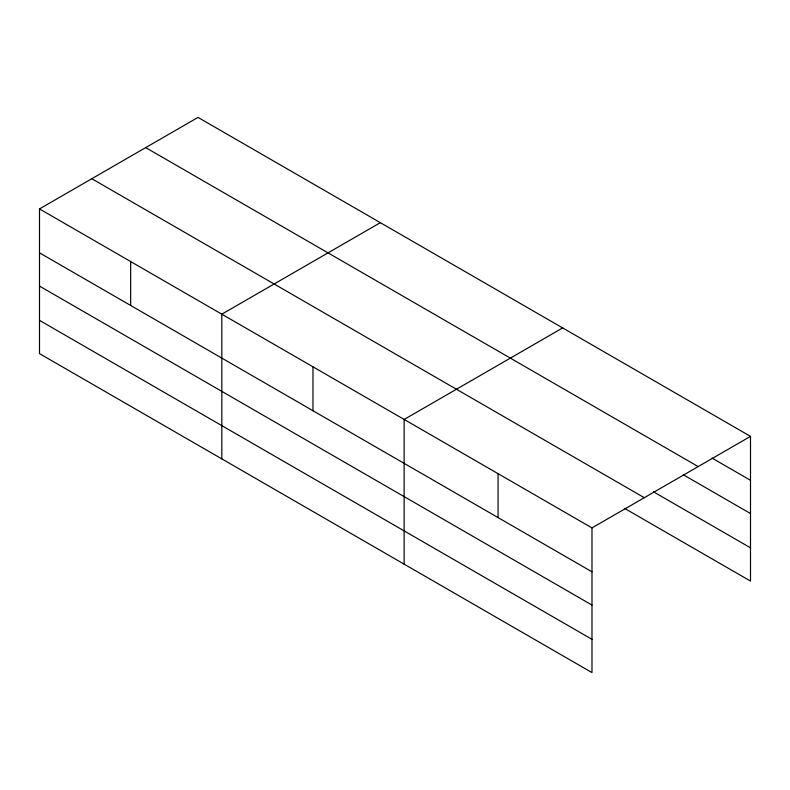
<?xml version="1.0" encoding="UTF-8"?>
<svg xmlns="http://www.w3.org/2000/svg" width="790" height="790" viewBox="0 0 790 790"><rect width="100%" height="100%" fill="white"/><g stroke="black" fill="none" stroke-linecap="round" stroke-linejoin="round"><path stroke-width="1.19" d="M591.987 605.071L591.987 527.898L39.5 208.925L39.5 353.624L591.987 672.596L591.987 605.071L39.5 286.099M624.554 508.365L750.5 581.075L750.5 436.376L198.014 117.404L39.5 208.925M380.336 222.671L221.822 314.183L221.822 458.881M562.658 327.929L404.134 419.451L404.134 564.139M591.987 527.898L750.5 436.376M712.076 458.111L750.5 480.29M145.706 147.612L698.192 466.584M683.261 474.731L750.5 513.549M653.379 491.745L750.5 547.816M91.808 178.728L644.294 497.7M39.5 252.84L591.987 571.812M39.5 320.365L591.987 639.337M498.065 473.674L498.065 517.588M312.978 366.817L312.978 410.731M130.656 261.559L130.656 305.463"/></g></svg>
